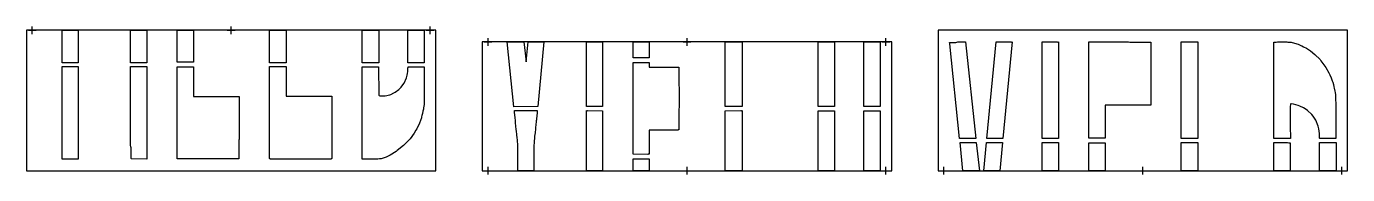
# Model space of a CAD drawing. Header units: inches. Extents: x 0 to 342, y -1 to 37.
import ezdxf

# ---------------------------------------------------------------- set-up
doc = ezdxf.new("R2010")
doc.units = ezdxf.units.IN
doc.header["$MEASUREMENT"] = 0
doc.layers.add('CUT', color=1, linetype='Continuous')
doc.layers.add('REG', color=5, linetype='Continuous')

msp = doc.modelspace()

# ---------------------------------------------------------------- linework, layer by layer
at = {"layer": 'CUT'}
for points in [[(13.36, 28.45), (13.36, 28.35), (13.36, 27.93), (9.25, 27.92), (9.24, 36.34), (13.36, 36.34)], [(26.98, 36.34), (31.18, 36.34), (31.18, 27.94), (26.98, 27.93)], [(39.03, 36.34), (43.23, 36.34), (43.23, 28.07), (39.03, 28.07)], [(62.91, 27.94), (62.91, 36.34), (67.25, 36.34), (67.25, 27.93)], [(87.41, 27.93), (87.16, 27.93), (86.94, 27.93), (86.94, 36.34), (91.21, 36.34), (91.21, 27.93)], [(103.03, 27.93), (99.24, 27.93), (98.99, 27.93), (98.77, 27.93), (98.77, 36.34), (103.03, 36.34)], [(126.23, 16.54), (124.48, 33.34), (128.77, 33.34), (129.38, 28.19), (129.41, 28.19), (129.9, 33.34), (134, 33.34), (132.38, 16.59)], [(145.02, 33.34), (149.21, 33.34), (149.21, 16.6), (145.02, 16.59)], [(161.26, 29.23), (157.07, 29.23), (157.07, 33.34), (161.26, 33.34)], [(185.29, 16.59), (180.94, 16.6), (180.94, 33.34), (185.29, 33.34)], [(209.24, 16.59), (204.97, 16.6), (204.97, 33.34), (209.24, 33.34)], [(221.06, 16.59), (220.84, 16.59), (220.73, 16.59), (216.8, 16.59), (216.8, 33.34), (221.06, 33.34)], [(242.77, 33.32), (243.17, 33.34), (245.84, 8.32), (245.58, 8.33), (245.42, 8.32), (241.65, 8.32), (239.1, 32.85), (239.09, 32.94), (239.06, 33.16), (239.28, 33.16), (239.43, 33.17), (240.7, 33.18), (240.94, 33.25), (241.21, 33.32)], [(255.26, 33.32), (252.84, 8.32), (249.2, 8.32), (248.94, 8.33), (248.72, 8.32), (251.11, 33.32), (254.86, 33.32), (254.99, 33.31)], [(263.05, 8.33), (263.05, 33.32), (266.86, 33.32), (266.96, 33.31), (267.24, 33.32), (267.24, 8.32)], [(291.12, 33.24), (291.12, 17), (279.29, 17), (279.29, 8.39), (275.1, 8.39), (275.1, 33.32), (285.38, 33.32), (285.73, 33.31), (286.23, 33.25), (290.75, 33.24), (290.89, 33.24)], [(303.32, 33.32), (303.32, 8.32), (298.98, 8.33), (298.98, 33.32)], [(326.37, 33.32), (326.64, 33.31), (326.96, 33.25), (327.51, 33.24), (327.76, 33.2), (329.29, 32.74), (329.96, 32.42), (330.28, 32.3), (330.66, 32.08), (331.43, 31.71), (332.47, 31.02), (333.64, 30.08), (334.97, 28.76), (335.21, 28.47), (336.5, 26.72), (337.27, 25.35), (337.46, 24.85), (337.85, 24.04), (338.09, 23.28), (338.24, 22.91), (338.43, 22.31), (338.55, 21.72), (338.66, 21.33), (338.77, 20.59), (338.85, 20.24), (338.94, 19.65), (339.01, 18.13), (339.09, 17.61), (339.09, 8.32), (334.93, 8.32), (334.86, 8.45), (334.84, 8.58), (334.82, 9.63), (334.74, 10.24), (334.65, 10.81), (334.47, 11.53), (333.84, 13.1), (333.16, 14.12), (332.87, 14.53), (331.71, 15.62), (331.08, 16.04), (330.71, 16.25), (329.72, 16.71), (329.34, 16.85), (328.07, 17.2), (327.53, 17.28), (327.42, 17.27), (327.35, 17.23), (327.3, 17.17), (327.28, 17.08), (327.26, 16.69), (327.2, 11.94), (327.21, 11.74), (327.26, 11.44), (327.27, 11.22), (327.28, 8.79), (327.29, 8.32), (323, 8.32), (323, 33.23), (323.57, 33.26), (323.99, 33.32)], [(161.24, 28.01), (161.27, 26.77), (168.96, 26.76), (168.95, 26.54), (168.95, 26.22), (168.97, 25.95), (168.97, 22.03), (169.03, 21.56), (169.04, 21.33), (168.97, 11.01), (168.97, 10.87), (168.97, 10.78), (168.95, 10.72), (168.94, 10.68), (168.91, 10.65), (168.89, 10.61), (168.85, 10.58), (168.81, 10.55), (168.77, 10.54), (168.72, 10.53), (168.68, 10.52), (161.26, 10.52), (161.26, 4.24), (161.03, 4.24), (160.93, 4.23), (157.07, 4.24), (157.07, 28.04), (157.29, 28.04), (157.57, 28.04), (160.47, 28.04), (160.98, 27.99), (161.24, 28.02)], [(9.24, 26.94), (13.36, 26.95), (13.44, 3), (9.24, 3)], [(27.13, 3.31), (27.13, 5.91), (27.05, 6.2), (26.98, 6.57), (26.98, 26.4), (26.99, 26.53), (26.98, 26.95), (31.17, 26.94), (31.17, 3), (27.19, 3.04), (27.15, 3.15)], [(55.05, 18.77), (55.05, 8.19), (55.04, 7.92), (54.99, 7.61), (54.98, 7.42), (54.97, 3.07), (39.04, 3.07), (39.05, 26.88), (43.23, 26.87), (43.23, 19.24), (55.05, 19.17), (55.05, 18.95)], [(78.99, 3.07), (78.93, 3.03), (78.87, 3.01), (78.81, 3), (63.2, 3), (63.13, 3.01), (63.09, 3.03), (63.05, 3.05), (62.99, 3.1), (62.96, 3.13), (62.94, 3.17), (62.92, 3.23), (62.91, 3.29), (62.91, 26.95), (67.25, 26.95), (67.25, 19.32), (79.08, 19.32), (79.08, 3.27), (79.07, 3.19), (79.04, 3.12)], [(91.49, 19.4), (91.81, 19.39), (92.91, 19.41), (94.06, 19.67), (94.35, 19.76), (95.16, 20.14), (95.44, 20.31), (96.41, 21.02), (97, 21.59), (97.23, 21.88), (97.78, 22.69), (98.41, 24.08), (98.59, 24.71), (98.67, 25.15), (98.76, 25.69), (98.78, 26.61), (98.81, 26.74), (98.88, 26.88), (103.03, 26.88), (103.03, 26.59), (103.03, 26.45), (103.03, 18.25), (102.96, 17.73), (102.95, 17.13), (102.82, 16.29), (102.79, 15.9), (102.66, 15.44), (102.57, 14.83), (102.4, 14.31), (102.33, 13.95), (102.26, 13.71), (101.75, 12.27), (101.06, 10.83), (100.82, 10.45), (100.42, 9.73), (99.34, 8.24), (99.12, 7.99), (98.04, 6.92), (97.66, 6.56), (96.02, 5.24), (95.7, 5), (94.18, 4.04), (93.17, 3.54), (92.85, 3.4), (91.87, 3.11), (91.4, 3.07), (91.03, 3.01), (87.5, 3), (86.94, 3.01), (86.94, 26.88), (91.2, 26.88), (91.21, 19.66), (91.25, 19.51), (91.34, 19.43)], [(132.06, 13.19), (132, 12.87), (131.99, 12.47), (131.93, 12.12), (131.91, 11.68), (131.85, 11.35), (131.84, 10.91), (131.78, 10.53), (131.76, 10.12), (131.7, 9.79), (131.68, 9.37), (131.6, 8.95), (131.48, 7.15), (131.4, 6.61), (131.39, 0), (127.27, 0), (127.27, 6.63), (127.21, 7.06), (127.19, 7.42), (127.12, 7.8), (127.06, 8.72), (126.99, 9.14), (126.97, 9.59), (126.89, 9.99), (126.83, 10.93), (126.76, 11.31), (126.74, 11.75), (126.67, 12.15), (126.61, 13.09), (126.52, 13.56), (126.46, 14.51), (126.38, 14.96), (126.37, 15.32), (126.34, 15.54), (132.26, 15.54), (132.21, 15.17), (132.15, 14.03), (132.08, 13.63)], [(145.02, 15.54), (145.26, 15.53), (145.34, 15.54), (149.21, 15.53), (149.21, 0), (145.02, 0)], [(180.94, 15.53), (184.95, 15.54), (185.06, 15.53), (185.29, 15.54), (185.29, 0), (180.94, 0)], [(204.97, 15.46), (208.9, 15.46), (209, 15.46), (209.24, 15.46), (209.24, 0), (204.97, 0)], [(221.06, 0), (216.8, 0), (216.8, 15.46), (220.74, 15.46), (220.82, 15.46), (221.06, 15.46)], [(241.76, 7.27), (245.94, 7.27), (246.8, 0), (242.51, 0)], [(248.63, 7.27), (252.73, 7.27), (252.03, 0), (247.93, 0)], [(263.05, 7.27), (263.29, 7.27), (263.37, 7.27), (267.24, 7.27), (267.24, 0), (263.05, 0)], [(279.29, 0), (275.1, 0), (275.1, 7.2), (279.29, 7.2)], [(303.32, 7.27), (303.32, 0), (298.98, 0), (298.98, 7.27)], [(327.27, 0), (323, 0), (323, 7.28), (323.48, 7.27), (326.5, 7.27), (326.86, 7.23), (327.05, 7.25), (327.27, 7.25)], [(339.1, 0), (334.83, 0), (334.83, 7.27), (335.05, 7.27), (335.35, 7.27), (339.1, 7.26)], [(157.07, 3.04), (161.26, 3.04), (161.26, 0), (157.07, 0)]]:
    msp.add_lwpolyline(points, close=True, dxfattribs=at)
at = {"layer": 'REG'}
for points in [[(0, 0), (106.03, 0), (106.03, 36.34), (0, 36.34)], [(236.06, 0), (342.1, 0), (342.1, 36.34), (236.06, 36.34)], [(118.03, 0), (224.06, 0), (224.06, 33.34), (118.03, 33.34)]]:
    msp.add_lwpolyline(points, close=True, dxfattribs=at)
for points in [[(0.5, 36.34), (2.5, 36.34)], [(1.5, 35.34), (1.5, 37.34)], [(52.02, 36.34), (54.02, 36.34)], [(53.02, 35.34), (53.02, 37.34)], [(103.53, 36.34), (105.53, 36.34)], [(104.53, 35.34), (104.53, 37.34)], [(119.53, 32.34), (119.53, 34.34)], [(171.05, 32.34), (171.05, 34.34)], [(222.56, 32.34), (222.56, 34.34)], [(118.53, 33.34), (120.53, 33.34)], [(170.05, 33.34), (172.05, 33.34)], [(221.56, 33.34), (223.56, 33.34)], [(118.53, 0), (120.53, 0)], [(119.53, -1), (119.53, 1)], [(170.05, 0), (172.05, 0)], [(171.05, -1), (171.05, 1)], [(221.56, 0), (223.56, 0)], [(222.56, -1), (222.56, 1)], [(236.56, 0), (238.56, 0)], [(237.56, -1), (237.56, 1)], [(288.08, 0), (290.08, 0)], [(289.08, -1), (289.08, 1)], [(339.6, 0), (341.6, 0)], [(340.6, -1), (340.6, 1)]]:
    msp.add_lwpolyline(points, dxfattribs=at)

doc.saveas('drawing.dxf')
